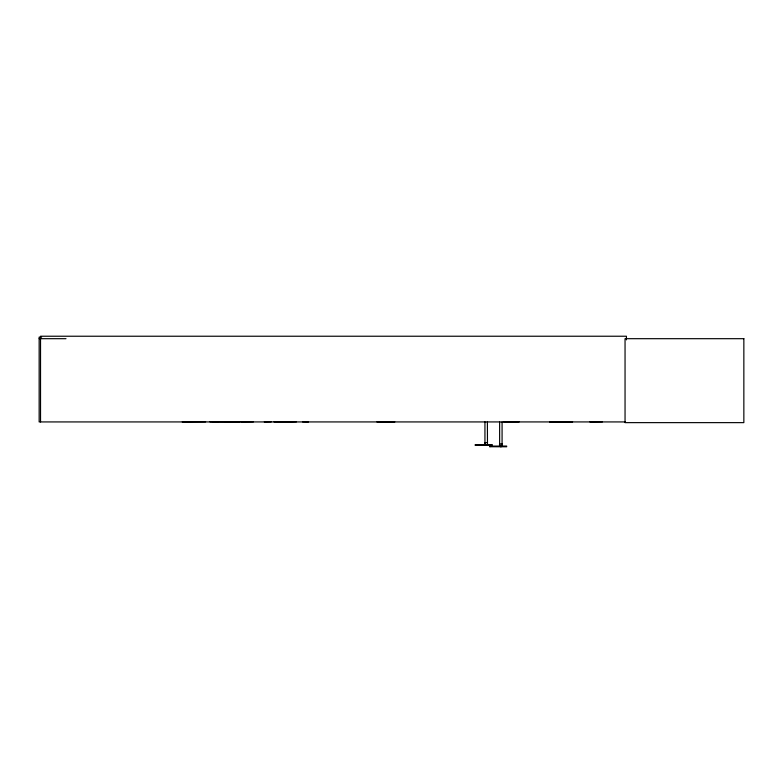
<?xml version="1.0" encoding="UTF-8"?>
<svg xmlns="http://www.w3.org/2000/svg" width="783" height="783" viewBox="0 0 783 783"><rect width="100%" height="100%" fill="white"/><g stroke="black" fill="none" stroke-linecap="round" stroke-linejoin="round"><path stroke-width="1.17" d="M253.447 421.841L240.841 421.929M205.645 421.822L182.253 421.929M271.251 421.822L264.302 421.929M296.454 421.822L290.405 421.929M213.182 421.792L218.242 421.792M41.597 337.111L39.15 337.111L39.15 421.929L625.206 421.929M39.15 338.687L66.007 338.687M549.735 421.724L572.549 421.724M273.981 421.88L289.7 421.88M503.459 421.88L519.168 421.88M549.735 421.89L572.549 421.89M602.479 421.841L589.893 421.929M487.476 442.571L484.853 442.571L484.853 444.666M502.167 443.971L499.544 443.971L499.544 446.065M489.874 446.721L506.66 446.77L506.66 446.065L489.874 446.114L489.874 446.77M230.085 421.792L225.024 421.792M209.913 421.841L239.755 421.929M302.502 421.841L308.502 421.929M626.429 339.851L626.429 336.23L40.53 336.23L40.53 421.929M502.079 422.076L502.079 446.065M501.208 446.065L501.208 446.77M500.503 446.065L500.503 446.77M499.632 422.076L499.632 446.065M487.388 421.88L487.476 444.666M486.517 444.666L486.517 445.37M485.812 444.666L485.812 445.37M484.941 421.88L484.941 444.666M394.828 421.929L376.926 421.929M743.85 338.687L625.049 338.687L625.049 422.634L743.85 422.634L743.85 338.687M491.969 444.666L475.183 444.666L475.183 445.37L491.969 445.37L491.969 444.666"/></g></svg>
